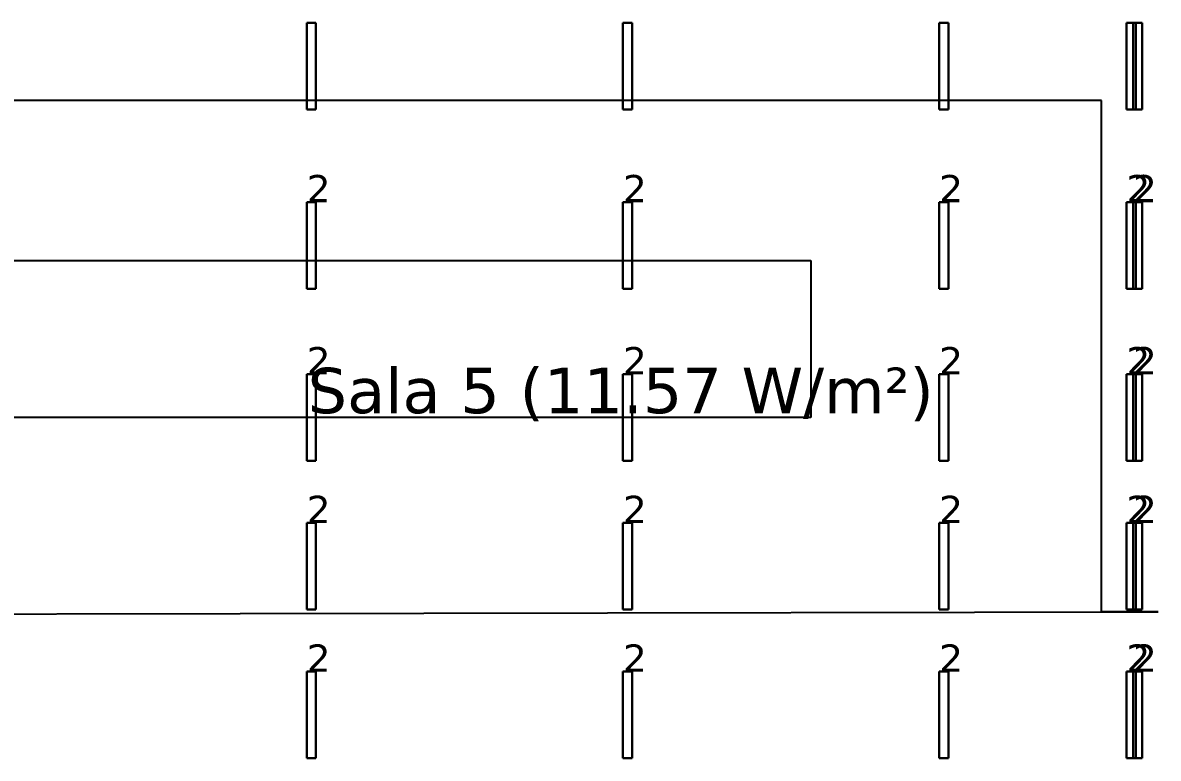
# Model space of a CAD drawing. Header units: inches. Extents: x 28 to 141, y 59 to 110.
# Drawn here: x 92.1 to 99.62, y 85 to 89.86 of the extents above; entities that cross this region are included whole.
import ezdxf

# ---------------------------------------------------------------- set-up
doc = ezdxf.new("R2010")
doc.units = ezdxf.units.IN
doc.header["$MEASUREMENT"] = 0
for name, color, linetype, true_color in [('DLX_BLD1_CALC', 3, 'Continuous', 0x00ff00), ('DLX_BLD1_DESC', 7, 'Continuous', 0x969696), ('DLX_BLD1_LUM', 7, 'Continuous', 0xffd400), ('DLX_BLD1_LUMKEY_IDX', 7, 'Continuous', 0x969696)]:
    doc.layers.add(name, color=color, linetype=linetype, true_color=true_color)
doc.styles.add('TableTextStyle', font='')
doc.styles.get('TableTextStyle').set_extended_font_data('VERDANA.TTF')

msp = doc.modelspace()

# ---------------------------------------------------------------- linework, layer by layer
at = {"layer": 'DLX_BLD1_CALC'}
for points in [[(99.2397, 89.3489, 0), (89.8915, 89.3489, 0)], [(99.2397, 85.9676, 0), (99.2397, 89.3489, 0)], [(90.7574, 88.2922, 0), (97.3174, 88.2922, 0)], [(97.3174, 88.2922, 0), (97.3174, 87.2522, 0)], [(97.3174, 87.2522, 0), (90.7574, 87.2522, 0)], [(89.8915, 85.9489, 0), (99.6163, 85.9676, 0)], [(99.6163, 85.9676, 0), (99.2397, 85.9676, 0)]]:
    msp.add_polyline3d(points, dxfattribs=at)
at = {"layer": 'DLX_BLD1_LUM'}
for points in [[(93.98, 89.2909, 0), (93.98, 89.8639, 0)], [(93.98, 89.8639, 0), (93.98, 89.8639, 0)], [(93.98, 89.8639, 0), (93.98, 89.2909, 0)], [(93.98, 89.8639, 0), (94.041, 89.8639, 0)], [(94.041, 89.8639, 0), (93.98, 89.8639, 0)], [(93.98, 89.8639, 0), (93.98, 89.8639, 0)], [(94.041, 89.8639, 0), (93.98, 89.8639, 0)], [(93.98, 89.8639, 0), (93.98, 89.2909, 0)], [(93.98, 89.2909, 0), (93.98, 89.8639, 0)], [(93.98, 89.8639, 0), (94.041, 89.8639, 0)], [(94.041, 89.8639, 0), (94.041, 89.8639, 0)], [(94.041, 89.8639, 0), (94.041, 89.2909, 0)], [(94.041, 89.2909, 0), (94.041, 89.8639, 0)], [(94.041, 89.8639, 0), (94.041, 89.8639, 0)], [(94.041, 89.2909, 0), (94.041, 89.8639, 0)], [(94.041, 89.8639, 0), (94.041, 89.2909, 0)], [(96.0731, 89.2909, 0), (96.0731, 89.8639, 0)], [(96.0731, 89.8639, 0), (96.0731, 89.8639, 0)], [(96.0731, 89.8639, 0), (96.0731, 89.2909, 0)], [(96.0731, 89.8639, 0), (96.1341, 89.8639, 0)], [(96.1341, 89.8639, 0), (96.0731, 89.8639, 0)], [(96.0731, 89.8639, 0), (96.0731, 89.8639, 0)], [(96.1341, 89.8639, 0), (96.0731, 89.8639, 0)], [(96.0731, 89.8639, 0), (96.0731, 89.2909, 0)], [(96.0731, 89.2909, 0), (96.0731, 89.8639, 0)], [(96.0731, 89.8639, 0), (96.1341, 89.8639, 0)], [(96.1341, 89.8639, 0), (96.1341, 89.8639, 0)], [(96.1341, 89.8639, 0), (96.1341, 89.2909, 0)], [(96.1341, 89.2909, 0), (96.1341, 89.8639, 0)], [(96.1341, 89.8639, 0), (96.1341, 89.8639, 0)], [(96.1341, 89.2909, 0), (96.1341, 89.8639, 0)], [(96.1341, 89.8639, 0), (96.1341, 89.2909, 0)], [(98.1661, 89.2909, 0), (98.1661, 89.8639, 0)], [(98.1661, 89.8639, 0), (98.1661, 89.8639, 0)], [(98.1661, 89.8639, 0), (98.1661, 89.2909, 0)], [(98.1661, 89.8639, 0), (98.2271, 89.8639, 0)], [(98.2271, 89.8639, 0), (98.1661, 89.8639, 0)], [(98.1661, 89.8639, 0), (98.1661, 89.8639, 0)], [(98.2271, 89.8639, 0), (98.1661, 89.8639, 0)], [(98.1661, 89.8639, 0), (98.1661, 89.2909, 0)], [(98.1661, 89.2909, 0), (98.1661, 89.8639, 0)], [(98.1661, 89.8639, 0), (98.2271, 89.8639, 0)], [(98.2271, 89.8639, 0), (98.2271, 89.8639, 0)], [(98.2271, 89.8639, 0), (98.2271, 89.2909, 0)], [(98.2271, 89.2909, 0), (98.2271, 89.8639, 0)], [(98.2271, 89.8639, 0), (98.2271, 89.8639, 0)], [(98.2271, 89.2909, 0), (98.2271, 89.8639, 0)], [(98.2271, 89.8639, 0), (98.2271, 89.2909, 0)], [(99.4059, 89.2909, 0), (99.4059, 89.8639, 0)], [(99.4059, 89.8639, 0), (99.4059, 89.8639, 0)], [(99.4059, 89.8639, 0), (99.4059, 89.2909, 0)], [(99.4059, 89.8639, 0), (99.4669, 89.8639, 0)], [(99.4669, 89.8639, 0), (99.4059, 89.8639, 0)], [(99.4059, 89.8639, 0), (99.4059, 89.8639, 0)], [(99.4669, 89.8639, 0), (99.4059, 89.8639, 0)], [(99.4059, 89.8639, 0), (99.4059, 89.2909, 0)], [(99.4059, 89.2909, 0), (99.4059, 89.8639, 0)], [(99.4059, 89.8639, 0), (99.4669, 89.8639, 0)], [(99.4493, 89.2909, 0), (99.4493, 89.8639, 0)], [(99.4493, 89.8639, 0), (99.4493, 89.8639, 0)], [(99.4493, 89.8639, 0), (99.4493, 89.2909, 0)], [(99.4493, 89.8639, 0), (99.5104, 89.8639, 0)], [(99.5104, 89.8639, 0), (99.4493, 89.8639, 0)], [(99.4493, 89.8639, 0), (99.4493, 89.8639, 0)], [(99.5104, 89.8639, 0), (99.4493, 89.8639, 0)], [(99.4493, 89.8639, 0), (99.4493, 89.2909, 0)], [(99.4493, 89.2909, 0), (99.4493, 89.8639, 0)], [(99.4493, 89.8639, 0), (99.5104, 89.8639, 0)], [(99.4669, 89.8639, 0), (99.4669, 89.8639, 0)], [(99.4669, 89.8639, 0), (99.4669, 89.2909, 0)], [(99.4669, 89.2909, 0), (99.4669, 89.8639, 0)], [(99.4669, 89.8639, 0), (99.4669, 89.8639, 0)], [(99.4669, 89.2909, 0), (99.4669, 89.8639, 0)], [(99.4669, 89.8639, 0), (99.4669, 89.2909, 0)], [(99.5104, 89.8639, 0), (99.5104, 89.8639, 0)], [(99.5104, 89.8639, 0), (99.5104, 89.2909, 0)], [(99.5104, 89.2909, 0), (99.5104, 89.8639, 0)], [(99.5104, 89.8639, 0), (99.5104, 89.8639, 0)], [(99.5104, 89.2909, 0), (99.5104, 89.8639, 0)], [(99.5104, 89.8639, 0), (99.5104, 89.2909, 0)], [(94.041, 89.2909, 0), (93.98, 89.2909, 0)], [(93.98, 89.2909, 0), (93.98, 89.2909, 0)], [(93.98, 89.2909, 0), (94.041, 89.2909, 0)], [(93.98, 89.2909, 0), (93.98, 89.2909, 0)], [(93.98, 89.2909, 0), (94.041, 89.2909, 0)], [(94.041, 89.2909, 0), (93.98, 89.2909, 0)], [(94.041, 89.2909, 0), (94.041, 89.2909, 0)], [(94.041, 89.2909, 0), (94.041, 89.2909, 0)], [(96.1341, 89.2909, 0), (96.0731, 89.2909, 0)], [(96.0731, 89.2909, 0), (96.0731, 89.2909, 0)], [(96.0731, 89.2909, 0), (96.1341, 89.2909, 0)], [(96.0731, 89.2909, 0), (96.0731, 89.2909, 0)], [(96.0731, 89.2909, 0), (96.1341, 89.2909, 0)], [(96.1341, 89.2909, 0), (96.0731, 89.2909, 0)], [(96.1341, 89.2909, 0), (96.1341, 89.2909, 0)], [(96.1341, 89.2909, 0), (96.1341, 89.2909, 0)], [(98.2271, 89.2909, 0), (98.1661, 89.2909, 0)], [(98.1661, 89.2909, 0), (98.1661, 89.2909, 0)], [(98.1661, 89.2909, 0), (98.2271, 89.2909, 0)], [(98.1661, 89.2909, 0), (98.1661, 89.2909, 0)], [(98.1661, 89.2909, 0), (98.2271, 89.2909, 0)], [(98.2271, 89.2909, 0), (98.1661, 89.2909, 0)], [(98.2271, 89.2909, 0), (98.2271, 89.2909, 0)], [(98.2271, 89.2909, 0), (98.2271, 89.2909, 0)], [(99.4669, 89.2909, 0), (99.4059, 89.2909, 0)], [(99.4059, 89.2909, 0), (99.4059, 89.2909, 0)], [(99.4059, 89.2909, 0), (99.4669, 89.2909, 0)], [(99.4059, 89.2909, 0), (99.4059, 89.2909, 0)], [(99.4059, 89.2909, 0), (99.4669, 89.2909, 0)], [(99.4669, 89.2909, 0), (99.4059, 89.2909, 0)], [(99.5104, 89.2909, 0), (99.4493, 89.2909, 0)], [(99.4493, 89.2909, 0), (99.4493, 89.2909, 0)], [(99.4493, 89.2909, 0), (99.5104, 89.2909, 0)], [(99.4493, 89.2909, 0), (99.4493, 89.2909, 0)], [(99.4493, 89.2909, 0), (99.5104, 89.2909, 0)], [(99.5104, 89.2909, 0), (99.4493, 89.2909, 0)], [(99.4669, 89.2909, 0), (99.4669, 89.2909, 0)], [(99.4669, 89.2909, 0), (99.4669, 89.2909, 0)], [(99.5104, 89.2909, 0), (99.5104, 89.2909, 0)], [(99.5104, 89.2909, 0), (99.5104, 89.2909, 0)], [(93.98, 88.1039, 0), (93.98, 88.6769, 0)], [(93.98, 88.6769, 0), (93.98, 88.6769, 0)], [(93.98, 88.6769, 0), (93.98, 88.1039, 0)], [(93.98, 88.6769, 0), (94.041, 88.6769, 0)], [(94.041, 88.6769, 0), (93.98, 88.6769, 0)], [(93.98, 88.6769, 0), (93.98, 88.6769, 0)], [(94.041, 88.6769, 0), (93.98, 88.6769, 0)], [(93.98, 88.6769, 0), (93.98, 88.1039, 0)], [(93.98, 88.1039, 0), (93.98, 88.6769, 0)], [(93.98, 88.6769, 0), (94.041, 88.6769, 0)], [(94.041, 88.6769, 0), (94.041, 88.6769, 0)], [(94.041, 88.6769, 0), (94.041, 88.1039, 0)], [(94.041, 88.1039, 0), (94.041, 88.6769, 0)], [(94.041, 88.6769, 0), (94.041, 88.6769, 0)], [(94.041, 88.1039, 0), (94.041, 88.6769, 0)], [(94.041, 88.6769, 0), (94.041, 88.1039, 0)], [(96.0731, 88.1039, 0), (96.0731, 88.6769, 0)], [(96.0731, 88.6769, 0), (96.0731, 88.6769, 0)], [(96.0731, 88.6769, 0), (96.0731, 88.1039, 0)], [(96.0731, 88.6769, 0), (96.1341, 88.6769, 0)], [(96.1341, 88.6769, 0), (96.0731, 88.6769, 0)], [(96.0731, 88.6769, 0), (96.0731, 88.6769, 0)], [(96.1341, 88.6769, 0), (96.0731, 88.6769, 0)], [(96.0731, 88.6769, 0), (96.0731, 88.1039, 0)], [(96.0731, 88.1039, 0), (96.0731, 88.6769, 0)], [(96.0731, 88.6769, 0), (96.1341, 88.6769, 0)], [(96.1341, 88.6769, 0), (96.1341, 88.6769, 0)], [(96.1341, 88.6769, 0), (96.1341, 88.1039, 0)], [(96.1341, 88.1039, 0), (96.1341, 88.6769, 0)], [(96.1341, 88.6769, 0), (96.1341, 88.6769, 0)], [(96.1341, 88.1039, 0), (96.1341, 88.6769, 0)], [(96.1341, 88.6769, 0), (96.1341, 88.1039, 0)], [(98.1661, 88.1039, 0), (98.1661, 88.6769, 0)], [(98.1661, 88.6769, 0), (98.1661, 88.6769, 0)], [(98.1661, 88.6769, 0), (98.1661, 88.1039, 0)], [(98.1661, 88.6769, 0), (98.2271, 88.6769, 0)], [(98.2271, 88.6769, 0), (98.1661, 88.6769, 0)], [(98.1661, 88.6769, 0), (98.1661, 88.6769, 0)], [(98.2271, 88.6769, 0), (98.1661, 88.6769, 0)], [(98.1661, 88.6769, 0), (98.1661, 88.1039, 0)], [(98.1661, 88.1039, 0), (98.1661, 88.6769, 0)], [(98.1661, 88.6769, 0), (98.2271, 88.6769, 0)], [(98.2271, 88.6769, 0), (98.2271, 88.6769, 0)], [(98.2271, 88.6769, 0), (98.2271, 88.1039, 0)], [(98.2271, 88.1039, 0), (98.2271, 88.6769, 0)], [(98.2271, 88.6769, 0), (98.2271, 88.6769, 0)], [(98.2271, 88.1039, 0), (98.2271, 88.6769, 0)], [(98.2271, 88.6769, 0), (98.2271, 88.1039, 0)], [(99.4059, 88.1039, 0), (99.4059, 88.6769, 0)], [(99.4059, 88.6769, 0), (99.4059, 88.6769, 0)], [(99.4059, 88.6769, 0), (99.4059, 88.1039, 0)], [(99.4059, 88.6769, 0), (99.4669, 88.6769, 0)], [(99.4669, 88.6769, 0), (99.4059, 88.6769, 0)], [(99.4059, 88.6769, 0), (99.4059, 88.6769, 0)], [(99.4669, 88.6769, 0), (99.4059, 88.6769, 0)], [(99.4059, 88.6769, 0), (99.4059, 88.1039, 0)], [(99.4059, 88.1039, 0), (99.4059, 88.6769, 0)], [(99.4059, 88.6769, 0), (99.4669, 88.6769, 0)], [(99.4493, 88.1039, 0), (99.4493, 88.6769, 0)], [(99.4493, 88.6769, 0), (99.4493, 88.6769, 0)], [(99.4493, 88.6769, 0), (99.4493, 88.1039, 0)], [(99.4493, 88.6769, 0), (99.5104, 88.6769, 0)], [(99.5104, 88.6769, 0), (99.4493, 88.6769, 0)], [(99.4493, 88.6769, 0), (99.4493, 88.6769, 0)], [(99.5104, 88.6769, 0), (99.4493, 88.6769, 0)], [(99.4493, 88.6769, 0), (99.4493, 88.1039, 0)], [(99.4493, 88.1039, 0), (99.4493, 88.6769, 0)], [(99.4493, 88.6769, 0), (99.5104, 88.6769, 0)], [(99.4669, 88.6769, 0), (99.4669, 88.6769, 0)], [(99.4669, 88.6769, 0), (99.4669, 88.1039, 0)], [(99.4669, 88.1039, 0), (99.4669, 88.6769, 0)], [(99.4669, 88.6769, 0), (99.4669, 88.6769, 0)], [(99.4669, 88.1039, 0), (99.4669, 88.6769, 0)], [(99.4669, 88.6769, 0), (99.4669, 88.1039, 0)], [(99.5104, 88.6769, 0), (99.5104, 88.6769, 0)], [(99.5104, 88.6769, 0), (99.5104, 88.1039, 0)], [(99.5104, 88.1039, 0), (99.5104, 88.6769, 0)], [(99.5104, 88.6769, 0), (99.5104, 88.6769, 0)], [(99.5104, 88.1039, 0), (99.5104, 88.6769, 0)], [(99.5104, 88.6769, 0), (99.5104, 88.1039, 0)], [(94.041, 88.1039, 0), (93.98, 88.1039, 0)], [(93.98, 88.1039, 0), (93.98, 88.1039, 0)], [(93.98, 88.1039, 0), (94.041, 88.1039, 0)], [(93.98, 88.1039, 0), (93.98, 88.1039, 0)], [(93.98, 88.1039, 0), (94.041, 88.1039, 0)], [(94.041, 88.1039, 0), (93.98, 88.1039, 0)], [(94.041, 88.1039, 0), (94.041, 88.1039, 0)], [(94.041, 88.1039, 0), (94.041, 88.1039, 0)], [(96.1341, 88.1039, 0), (96.0731, 88.1039, 0)], [(96.0731, 88.1039, 0), (96.0731, 88.1039, 0)], [(96.0731, 88.1039, 0), (96.1341, 88.1039, 0)], [(96.0731, 88.1039, 0), (96.0731, 88.1039, 0)], [(96.0731, 88.1039, 0), (96.1341, 88.1039, 0)], [(96.1341, 88.1039, 0), (96.0731, 88.1039, 0)], [(96.1341, 88.1039, 0), (96.1341, 88.1039, 0)], [(96.1341, 88.1039, 0), (96.1341, 88.1039, 0)], [(98.2271, 88.1039, 0), (98.1661, 88.1039, 0)], [(98.1661, 88.1039, 0), (98.1661, 88.1039, 0)], [(98.1661, 88.1039, 0), (98.2271, 88.1039, 0)], [(98.1661, 88.1039, 0), (98.1661, 88.1039, 0)], [(98.1661, 88.1039, 0), (98.2271, 88.1039, 0)], [(98.2271, 88.1039, 0), (98.1661, 88.1039, 0)], [(98.2271, 88.1039, 0), (98.2271, 88.1039, 0)], [(98.2271, 88.1039, 0), (98.2271, 88.1039, 0)], [(99.4669, 88.1039, 0), (99.4059, 88.1039, 0)], [(99.4059, 88.1039, 0), (99.4059, 88.1039, 0)], [(99.4059, 88.1039, 0), (99.4669, 88.1039, 0)], [(99.4059, 88.1039, 0), (99.4059, 88.1039, 0)], [(99.4059, 88.1039, 0), (99.4669, 88.1039, 0)], [(99.4669, 88.1039, 0), (99.4059, 88.1039, 0)], [(99.5104, 88.1039, 0), (99.4493, 88.1039, 0)], [(99.4493, 88.1039, 0), (99.4493, 88.1039, 0)], [(99.4493, 88.1039, 0), (99.5104, 88.1039, 0)], [(99.4493, 88.1039, 0), (99.4493, 88.1039, 0)], [(99.4493, 88.1039, 0), (99.5104, 88.1039, 0)], [(99.5104, 88.1039, 0), (99.4493, 88.1039, 0)], [(99.4669, 88.1039, 0), (99.4669, 88.1039, 0)], [(99.4669, 88.1039, 0), (99.4669, 88.1039, 0)], [(99.5104, 88.1039, 0), (99.5104, 88.1039, 0)], [(99.5104, 88.1039, 0), (99.5104, 88.1039, 0)], [(93.98, 86.9657, 0), (93.98, 87.5387, 0)], [(93.98, 87.5387, 0), (93.98, 87.5387, 0)], [(93.98, 87.5387, 0), (93.98, 86.9657, 0)], [(93.98, 87.5387, 0), (94.041, 87.5387, 0)], [(94.041, 87.5387, 0), (93.98, 87.5387, 0)], [(93.98, 87.5387, 0), (93.98, 87.5387, 0)], [(94.041, 87.5387, 0), (93.98, 87.5387, 0)], [(93.98, 87.5387, 0), (93.98, 86.9657, 0)], [(93.98, 86.9657, 0), (93.98, 87.5387, 0)], [(93.98, 87.5387, 0), (94.041, 87.5387, 0)], [(94.041, 87.5387, 0), (94.041, 87.5387, 0)], [(94.041, 87.5387, 0), (94.041, 86.9657, 0)], [(94.041, 86.9657, 0), (94.041, 87.5387, 0)], [(94.041, 87.5387, 0), (94.041, 87.5387, 0)], [(94.041, 86.9657, 0), (94.041, 87.5387, 0)], [(94.041, 87.5387, 0), (94.041, 86.9657, 0)], [(96.0731, 86.9657, 0), (96.0731, 87.5387, 0)], [(96.0731, 87.5387, 0), (96.0731, 87.5387, 0)], [(96.0731, 87.5387, 0), (96.0731, 86.9657, 0)], [(96.0731, 87.5387, 0), (96.1341, 87.5387, 0)], [(96.1341, 87.5387, 0), (96.0731, 87.5387, 0)], [(96.0731, 87.5387, 0), (96.0731, 87.5387, 0)], [(96.1341, 87.5387, 0), (96.0731, 87.5387, 0)], [(96.0731, 87.5387, 0), (96.0731, 86.9657, 0)], [(96.0731, 86.9657, 0), (96.0731, 87.5387, 0)], [(96.0731, 87.5387, 0), (96.1341, 87.5387, 0)], [(96.1341, 87.5387, 0), (96.1341, 87.5387, 0)], [(96.1341, 87.5387, 0), (96.1341, 86.9657, 0)], [(96.1341, 86.9657, 0), (96.1341, 87.5387, 0)], [(96.1341, 87.5387, 0), (96.1341, 87.5387, 0)], [(96.1341, 86.9657, 0), (96.1341, 87.5387, 0)], [(96.1341, 87.5387, 0), (96.1341, 86.9657, 0)], [(98.1661, 86.9657, 0), (98.1661, 87.5387, 0)], [(98.1661, 87.5387, 0), (98.1661, 87.5387, 0)], [(98.1661, 87.5387, 0), (98.1661, 86.9657, 0)], [(98.1661, 87.5387, 0), (98.2271, 87.5387, 0)], [(98.2271, 87.5387, 0), (98.1661, 87.5387, 0)], [(98.1661, 87.5387, 0), (98.1661, 87.5387, 0)], [(98.2271, 87.5387, 0), (98.1661, 87.5387, 0)], [(98.1661, 87.5387, 0), (98.1661, 86.9657, 0)], [(98.1661, 86.9657, 0), (98.1661, 87.5387, 0)], [(98.1661, 87.5387, 0), (98.2271, 87.5387, 0)], [(98.2271, 87.5387, 0), (98.2271, 87.5387, 0)], [(98.2271, 87.5387, 0), (98.2271, 86.9657, 0)], [(98.2271, 86.9657, 0), (98.2271, 87.5387, 0)], [(98.2271, 87.5387, 0), (98.2271, 87.5387, 0)], [(98.2271, 86.9657, 0), (98.2271, 87.5387, 0)], [(98.2271, 87.5387, 0), (98.2271, 86.9657, 0)], [(99.4059, 86.9657, 0), (99.4059, 87.5387, 0)], [(99.4059, 87.5387, 0), (99.4059, 87.5387, 0)], [(99.4059, 87.5387, 0), (99.4059, 86.9657, 0)], [(99.4059, 87.5387, 0), (99.4669, 87.5387, 0)], [(99.4669, 87.5387, 0), (99.4059, 87.5387, 0)], [(99.4059, 87.5387, 0), (99.4059, 87.5387, 0)], [(99.4669, 87.5387, 0), (99.4059, 87.5387, 0)], [(99.4059, 87.5387, 0), (99.4059, 86.9657, 0)], [(99.4059, 86.9657, 0), (99.4059, 87.5387, 0)], [(99.4059, 87.5387, 0), (99.4669, 87.5387, 0)], [(99.4493, 86.9657, 0), (99.4493, 87.5387, 0)], [(99.4493, 87.5387, 0), (99.4493, 87.5387, 0)], [(99.4493, 87.5387, 0), (99.4493, 86.9657, 0)], [(99.4493, 87.5387, 0), (99.5104, 87.5387, 0)], [(99.5104, 87.5387, 0), (99.4493, 87.5387, 0)], [(99.4493, 87.5387, 0), (99.4493, 87.5387, 0)], [(99.5104, 87.5387, 0), (99.4493, 87.5387, 0)], [(99.4493, 87.5387, 0), (99.4493, 86.9657, 0)], [(99.4493, 86.9657, 0), (99.4493, 87.5387, 0)], [(99.4493, 87.5387, 0), (99.5104, 87.5387, 0)], [(99.4669, 87.5387, 0), (99.4669, 87.5387, 0)], [(99.4669, 87.5387, 0), (99.4669, 86.9657, 0)], [(99.4669, 86.9657, 0), (99.4669, 87.5387, 0)], [(99.4669, 87.5387, 0), (99.4669, 87.5387, 0)], [(99.4669, 86.9657, 0), (99.4669, 87.5387, 0)], [(99.4669, 87.5387, 0), (99.4669, 86.9657, 0)], [(99.5104, 87.5387, 0), (99.5104, 87.5387, 0)], [(99.5104, 87.5387, 0), (99.5104, 86.9657, 0)], [(99.5104, 86.9657, 0), (99.5104, 87.5387, 0)], [(99.5104, 87.5387, 0), (99.5104, 87.5387, 0)], [(99.5104, 86.9657, 0), (99.5104, 87.5387, 0)], [(99.5104, 87.5387, 0), (99.5104, 86.9657, 0)], [(94.041, 86.9657, 0), (93.98, 86.9657, 0)], [(93.98, 86.9657, 0), (93.98, 86.9657, 0)], [(93.98, 86.9657, 0), (94.041, 86.9657, 0)], [(93.98, 86.9657, 0), (93.98, 86.9657, 0)], [(93.98, 86.9657, 0), (94.041, 86.9657, 0)], [(94.041, 86.9657, 0), (93.98, 86.9657, 0)], [(94.041, 86.9657, 0), (94.041, 86.9657, 0)], [(94.041, 86.9657, 0), (94.041, 86.9657, 0)], [(96.1341, 86.9657, 0), (96.0731, 86.9657, 0)], [(96.0731, 86.9657, 0), (96.0731, 86.9657, 0)], [(96.0731, 86.9657, 0), (96.1341, 86.9657, 0)], [(96.0731, 86.9657, 0), (96.0731, 86.9657, 0)], [(96.0731, 86.9657, 0), (96.1341, 86.9657, 0)], [(96.1341, 86.9657, 0), (96.0731, 86.9657, 0)], [(96.1341, 86.9657, 0), (96.1341, 86.9657, 0)], [(96.1341, 86.9657, 0), (96.1341, 86.9657, 0)], [(98.2271, 86.9657, 0), (98.1661, 86.9657, 0)], [(98.1661, 86.9657, 0), (98.1661, 86.9657, 0)], [(98.1661, 86.9657, 0), (98.2271, 86.9657, 0)], [(98.1661, 86.9657, 0), (98.1661, 86.9657, 0)], [(98.1661, 86.9657, 0), (98.2271, 86.9657, 0)], [(98.2271, 86.9657, 0), (98.1661, 86.9657, 0)], [(98.2271, 86.9657, 0), (98.2271, 86.9657, 0)], [(98.2271, 86.9657, 0), (98.2271, 86.9657, 0)], [(99.4669, 86.9657, 0), (99.4059, 86.9657, 0)], [(99.4059, 86.9657, 0), (99.4059, 86.9657, 0)], [(99.4059, 86.9657, 0), (99.4669, 86.9657, 0)], [(99.4059, 86.9657, 0), (99.4059, 86.9657, 0)], [(99.4059, 86.9657, 0), (99.4669, 86.9657, 0)], [(99.4669, 86.9657, 0), (99.4059, 86.9657, 0)], [(99.5104, 86.9657, 0), (99.4493, 86.9657, 0)], [(99.4493, 86.9657, 0), (99.4493, 86.9657, 0)], [(99.4493, 86.9657, 0), (99.5104, 86.9657, 0)], [(99.4493, 86.9657, 0), (99.4493, 86.9657, 0)], [(99.4493, 86.9657, 0), (99.5104, 86.9657, 0)], [(99.5104, 86.9657, 0), (99.4493, 86.9657, 0)], [(99.4669, 86.9657, 0), (99.4669, 86.9657, 0)], [(99.4669, 86.9657, 0), (99.4669, 86.9657, 0)], [(99.5104, 86.9657, 0), (99.5104, 86.9657, 0)], [(99.5104, 86.9657, 0), (99.5104, 86.9657, 0)], [(93.98, 85.9823, 0), (93.98, 86.5553, 0)], [(93.98, 86.5553, 0), (93.98, 86.5553, 0)], [(93.98, 86.5553, 0), (93.98, 85.9823, 0)], [(93.98, 86.5553, 0), (94.041, 86.5553, 0)], [(94.041, 86.5553, 0), (93.98, 86.5553, 0)], [(93.98, 86.5553, 0), (93.98, 86.5553, 0)], [(94.041, 86.5553, 0), (93.98, 86.5553, 0)], [(93.98, 86.5553, 0), (93.98, 85.9823, 0)], [(93.98, 85.9823, 0), (93.98, 86.5553, 0)], [(93.98, 86.5553, 0), (94.041, 86.5553, 0)], [(94.041, 86.5553, 0), (94.041, 86.5553, 0)], [(94.041, 86.5553, 0), (94.041, 85.9823, 0)], [(94.041, 85.9823, 0), (94.041, 86.5553, 0)], [(94.041, 86.5553, 0), (94.041, 86.5553, 0)], [(94.041, 85.9823, 0), (94.041, 86.5553, 0)], [(94.041, 86.5553, 0), (94.041, 85.9823, 0)], [(96.0731, 85.9823, 0), (96.0731, 86.5553, 0)], [(96.0731, 86.5553, 0), (96.0731, 86.5553, 0)], [(96.0731, 86.5553, 0), (96.0731, 85.9823, 0)], [(96.0731, 86.5553, 0), (96.1341, 86.5553, 0)], [(96.1341, 86.5553, 0), (96.0731, 86.5553, 0)], [(96.0731, 86.5553, 0), (96.0731, 86.5553, 0)], [(96.1341, 86.5553, 0), (96.0731, 86.5553, 0)], [(96.0731, 86.5553, 0), (96.0731, 85.9823, 0)], [(96.0731, 85.9823, 0), (96.0731, 86.5553, 0)], [(96.0731, 86.5553, 0), (96.1341, 86.5553, 0)], [(96.1341, 86.5553, 0), (96.1341, 86.5553, 0)], [(96.1341, 86.5553, 0), (96.1341, 85.9823, 0)], [(96.1341, 85.9823, 0), (96.1341, 86.5553, 0)], [(96.1341, 86.5553, 0), (96.1341, 86.5553, 0)], [(96.1341, 85.9823, 0), (96.1341, 86.5553, 0)], [(96.1341, 86.5553, 0), (96.1341, 85.9823, 0)], [(98.1661, 85.9823, 0), (98.1661, 86.5553, 0)], [(98.1661, 86.5553, 0), (98.1661, 86.5553, 0)], [(98.1661, 86.5553, 0), (98.1661, 85.9823, 0)], [(98.1661, 86.5553, 0), (98.2271, 86.5553, 0)], [(98.2271, 86.5553, 0), (98.1661, 86.5553, 0)], [(98.1661, 86.5553, 0), (98.1661, 86.5553, 0)], [(98.2271, 86.5553, 0), (98.1661, 86.5553, 0)], [(98.1661, 86.5553, 0), (98.1661, 85.9823, 0)], [(98.1661, 85.9823, 0), (98.1661, 86.5553, 0)], [(98.1661, 86.5553, 0), (98.2271, 86.5553, 0)], [(98.2271, 86.5553, 0), (98.2271, 86.5553, 0)], [(98.2271, 86.5553, 0), (98.2271, 85.9823, 0)], [(98.2271, 85.9823, 0), (98.2271, 86.5553, 0)], [(98.2271, 86.5553, 0), (98.2271, 86.5553, 0)], [(98.2271, 85.9823, 0), (98.2271, 86.5553, 0)], [(98.2271, 86.5553, 0), (98.2271, 85.9823, 0)], [(99.4059, 85.9823, 0), (99.4059, 86.5553, 0)], [(99.4059, 86.5553, 0), (99.4059, 86.5553, 0)], [(99.4059, 86.5553, 0), (99.4059, 85.9823, 0)], [(99.4059, 86.5553, 0), (99.4669, 86.5553, 0)], [(99.4669, 86.5553, 0), (99.4059, 86.5553, 0)], [(99.4059, 86.5553, 0), (99.4059, 86.5553, 0)], [(99.4669, 86.5553, 0), (99.4059, 86.5553, 0)], [(99.4059, 86.5553, 0), (99.4059, 85.9823, 0)], [(99.4059, 85.9823, 0), (99.4059, 86.5553, 0)], [(99.4059, 86.5553, 0), (99.4669, 86.5553, 0)], [(99.4493, 85.9823, 0), (99.4493, 86.5553, 0)], [(99.4493, 86.5553, 0), (99.4493, 86.5553, 0)], [(99.4493, 86.5553, 0), (99.4493, 85.9823, 0)], [(99.4493, 86.5553, 0), (99.5104, 86.5553, 0)], [(99.5104, 86.5553, 0), (99.4493, 86.5553, 0)], [(99.4493, 86.5553, 0), (99.4493, 86.5553, 0)], [(99.5104, 86.5553, 0), (99.4493, 86.5553, 0)], [(99.4493, 86.5553, 0), (99.4493, 85.9823, 0)], [(99.4493, 85.9823, 0), (99.4493, 86.5553, 0)], [(99.4493, 86.5553, 0), (99.5104, 86.5553, 0)], [(99.4669, 86.5553, 0), (99.4669, 86.5553, 0)], [(99.4669, 86.5553, 0), (99.4669, 85.9823, 0)], [(99.4669, 85.9823, 0), (99.4669, 86.5553, 0)], [(99.4669, 86.5553, 0), (99.4669, 86.5553, 0)], [(99.4669, 85.9823, 0), (99.4669, 86.5553, 0)], [(99.4669, 86.5553, 0), (99.4669, 85.9823, 0)], [(99.5104, 86.5553, 0), (99.5104, 86.5553, 0)], [(99.5104, 86.5553, 0), (99.5104, 85.9823, 0)], [(99.5104, 85.9823, 0), (99.5104, 86.5553, 0)], [(99.5104, 86.5553, 0), (99.5104, 86.5553, 0)], [(99.5104, 85.9823, 0), (99.5104, 86.5553, 0)], [(99.5104, 86.5553, 0), (99.5104, 85.9823, 0)], [(94.041, 85.9823, 0), (93.98, 85.9823, 0)], [(93.98, 85.9823, 0), (93.98, 85.9823, 0)], [(93.98, 85.9823, 0), (94.041, 85.9823, 0)], [(93.98, 85.9823, 0), (93.98, 85.9823, 0)], [(93.98, 85.9823, 0), (94.041, 85.9823, 0)], [(94.041, 85.9823, 0), (93.98, 85.9823, 0)], [(94.041, 85.9823, 0), (94.041, 85.9823, 0)], [(94.041, 85.9823, 0), (94.041, 85.9823, 0)], [(96.1341, 85.9823, 0), (96.0731, 85.9823, 0)], [(96.0731, 85.9823, 0), (96.0731, 85.9823, 0)], [(96.0731, 85.9823, 0), (96.1341, 85.9823, 0)], [(96.0731, 85.9823, 0), (96.0731, 85.9823, 0)], [(96.0731, 85.9823, 0), (96.1341, 85.9823, 0)], [(96.1341, 85.9823, 0), (96.0731, 85.9823, 0)], [(96.1341, 85.9823, 0), (96.1341, 85.9823, 0)], [(96.1341, 85.9823, 0), (96.1341, 85.9823, 0)], [(98.2271, 85.9823, 0), (98.1661, 85.9823, 0)], [(98.1661, 85.9823, 0), (98.1661, 85.9823, 0)], [(98.1661, 85.9823, 0), (98.2271, 85.9823, 0)], [(98.1661, 85.9823, 0), (98.1661, 85.9823, 0)], [(98.1661, 85.9823, 0), (98.2271, 85.9823, 0)], [(98.2271, 85.9823, 0), (98.1661, 85.9823, 0)], [(98.2271, 85.9823, 0), (98.2271, 85.9823, 0)], [(98.2271, 85.9823, 0), (98.2271, 85.9823, 0)], [(99.4669, 85.9823, 0), (99.4059, 85.9823, 0)], [(99.4059, 85.9823, 0), (99.4059, 85.9823, 0)], [(99.4059, 85.9823, 0), (99.4669, 85.9823, 0)], [(99.4059, 85.9823, 0), (99.4059, 85.9823, 0)], [(99.4059, 85.9823, 0), (99.4669, 85.9823, 0)], [(99.4669, 85.9823, 0), (99.4059, 85.9823, 0)], [(99.5104, 85.9823, 0), (99.4493, 85.9823, 0)], [(99.4493, 85.9823, 0), (99.4493, 85.9823, 0)], [(99.4493, 85.9823, 0), (99.5104, 85.9823, 0)], [(99.4493, 85.9823, 0), (99.4493, 85.9823, 0)], [(99.4493, 85.9823, 0), (99.5104, 85.9823, 0)], [(99.5104, 85.9823, 0), (99.4493, 85.9823, 0)], [(99.4669, 85.9823, 0), (99.4669, 85.9823, 0)], [(99.4669, 85.9823, 0), (99.4669, 85.9823, 0)], [(99.5104, 85.9823, 0), (99.5104, 85.9823, 0)], [(99.5104, 85.9823, 0), (99.5104, 85.9823, 0)], [(93.98, 84.9989, 0), (93.98, 85.5719, 0)], [(93.98, 85.5719, 0), (93.98, 85.5719, 0)], [(93.98, 85.5719, 0), (93.98, 84.9989, 0)], [(93.98, 85.5719, 0), (94.041, 85.5719, 0)], [(94.041, 85.5719, 0), (93.98, 85.5719, 0)], [(93.98, 85.5719, 0), (93.98, 85.5719, 0)], [(94.041, 85.5719, 0), (93.98, 85.5719, 0)], [(93.98, 85.5719, 0), (93.98, 84.9989, 0)], [(93.98, 84.9989, 0), (93.98, 85.5719, 0)], [(93.98, 85.5719, 0), (94.041, 85.5719, 0)], [(94.041, 85.5719, 0), (94.041, 85.5719, 0)], [(94.041, 85.5719, 0), (94.041, 84.9989, 0)], [(94.041, 84.9989, 0), (94.041, 85.5719, 0)], [(94.041, 85.5719, 0), (94.041, 85.5719, 0)], [(94.041, 84.9989, 0), (94.041, 85.5719, 0)], [(94.041, 85.5719, 0), (94.041, 84.9989, 0)], [(96.0731, 84.9989, 0), (96.0731, 85.5719, 0)], [(96.0731, 85.5719, 0), (96.0731, 85.5719, 0)], [(96.0731, 85.5719, 0), (96.0731, 84.9989, 0)], [(96.0731, 85.5719, 0), (96.1341, 85.5719, 0)], [(96.1341, 85.5719, 0), (96.0731, 85.5719, 0)], [(96.0731, 85.5719, 0), (96.0731, 85.5719, 0)], [(96.1341, 85.5719, 0), (96.0731, 85.5719, 0)], [(96.0731, 85.5719, 0), (96.0731, 84.9989, 0)], [(96.0731, 84.9989, 0), (96.0731, 85.5719, 0)], [(96.0731, 85.5719, 0), (96.1341, 85.5719, 0)], [(96.1341, 85.5719, 0), (96.1341, 85.5719, 0)], [(96.1341, 85.5719, 0), (96.1341, 84.9989, 0)], [(96.1341, 84.9989, 0), (96.1341, 85.5719, 0)], [(96.1341, 85.5719, 0), (96.1341, 85.5719, 0)], [(96.1341, 84.9989, 0), (96.1341, 85.5719, 0)], [(96.1341, 85.5719, 0), (96.1341, 84.9989, 0)], [(98.1661, 84.9989, 0), (98.1661, 85.5719, 0)], [(98.1661, 85.5719, 0), (98.1661, 85.5719, 0)], [(98.1661, 85.5719, 0), (98.1661, 84.9989, 0)], [(98.1661, 85.5719, 0), (98.2271, 85.5719, 0)], [(98.2271, 85.5719, 0), (98.1661, 85.5719, 0)], [(98.1661, 85.5719, 0), (98.1661, 85.5719, 0)], [(98.2271, 85.5719, 0), (98.1661, 85.5719, 0)], [(98.1661, 85.5719, 0), (98.1661, 84.9989, 0)], [(98.1661, 84.9989, 0), (98.1661, 85.5719, 0)], [(98.1661, 85.5719, 0), (98.2271, 85.5719, 0)], [(98.2271, 85.5719, 0), (98.2271, 85.5719, 0)], [(98.2271, 85.5719, 0), (98.2271, 84.9989, 0)], [(98.2271, 84.9989, 0), (98.2271, 85.5719, 0)], [(98.2271, 85.5719, 0), (98.2271, 85.5719, 0)], [(98.2271, 84.9989, 0), (98.2271, 85.5719, 0)], [(98.2271, 85.5719, 0), (98.2271, 84.9989, 0)], [(99.4059, 84.9989, 0), (99.4059, 85.5719, 0)], [(99.4059, 85.5719, 0), (99.4059, 85.5719, 0)], [(99.4059, 85.5719, 0), (99.4059, 84.9989, 0)], [(99.4059, 85.5719, 0), (99.4669, 85.5719, 0)], [(99.4669, 85.5719, 0), (99.4059, 85.5719, 0)], [(99.4059, 85.5719, 0), (99.4059, 85.5719, 0)], [(99.4669, 85.5719, 0), (99.4059, 85.5719, 0)], [(99.4059, 85.5719, 0), (99.4059, 84.9989, 0)], [(99.4059, 84.9989, 0), (99.4059, 85.5719, 0)], [(99.4059, 85.5719, 0), (99.4669, 85.5719, 0)], [(99.4493, 84.9989, 0), (99.4493, 85.5719, 0)], [(99.4493, 85.5719, 0), (99.4493, 85.5719, 0)], [(99.4493, 85.5719, 0), (99.4493, 84.9989, 0)], [(99.4493, 85.5719, 0), (99.5104, 85.5719, 0)], [(99.5104, 85.5719, 0), (99.4493, 85.5719, 0)], [(99.4493, 85.5719, 0), (99.4493, 85.5719, 0)], [(99.5104, 85.5719, 0), (99.4493, 85.5719, 0)], [(99.4493, 85.5719, 0), (99.4493, 84.9989, 0)], [(99.4493, 84.9989, 0), (99.4493, 85.5719, 0)], [(99.4493, 85.5719, 0), (99.5104, 85.5719, 0)], [(99.4669, 85.5719, 0), (99.4669, 85.5719, 0)], [(99.4669, 85.5719, 0), (99.4669, 84.9989, 0)], [(99.4669, 84.9989, 0), (99.4669, 85.5719, 0)], [(99.4669, 85.5719, 0), (99.4669, 85.5719, 0)], [(99.4669, 84.9989, 0), (99.4669, 85.5719, 0)], [(99.4669, 85.5719, 0), (99.4669, 84.9989, 0)], [(99.5104, 85.5719, 0), (99.5104, 85.5719, 0)], [(99.5104, 85.5719, 0), (99.5104, 84.9989, 0)], [(99.5104, 84.9989, 0), (99.5104, 85.5719, 0)], [(99.5104, 85.5719, 0), (99.5104, 85.5719, 0)], [(99.5104, 84.9989, 0), (99.5104, 85.5719, 0)], [(99.5104, 85.5719, 0), (99.5104, 84.9989, 0)], [(94.041, 84.9989, 0), (93.98, 84.9989, 0)], [(93.98, 84.9989, 0), (93.98, 84.9989, 0)], [(93.98, 84.9989, 0), (94.041, 84.9989, 0)], [(93.98, 84.9989, 0), (93.98, 84.9989, 0)], [(93.98, 84.9989, 0), (94.041, 84.9989, 0)], [(94.041, 84.9989, 0), (93.98, 84.9989, 0)], [(94.041, 84.9989, 0), (94.041, 84.9989, 0)], [(94.041, 84.9989, 0), (94.041, 84.9989, 0)], [(96.1341, 84.9989, 0), (96.0731, 84.9989, 0)], [(96.0731, 84.9989, 0), (96.0731, 84.9989, 0)], [(96.0731, 84.9989, 0), (96.1341, 84.9989, 0)], [(96.0731, 84.9989, 0), (96.0731, 84.9989, 0)], [(96.0731, 84.9989, 0), (96.1341, 84.9989, 0)], [(96.1341, 84.9989, 0), (96.0731, 84.9989, 0)], [(96.1341, 84.9989, 0), (96.1341, 84.9989, 0)], [(96.1341, 84.9989, 0), (96.1341, 84.9989, 0)], [(98.2271, 84.9989, 0), (98.1661, 84.9989, 0)], [(98.1661, 84.9989, 0), (98.1661, 84.9989, 0)], [(98.1661, 84.9989, 0), (98.2271, 84.9989, 0)], [(98.1661, 84.9989, 0), (98.1661, 84.9989, 0)], [(98.1661, 84.9989, 0), (98.2271, 84.9989, 0)], [(98.2271, 84.9989, 0), (98.1661, 84.9989, 0)], [(98.2271, 84.9989, 0), (98.2271, 84.9989, 0)], [(98.2271, 84.9989, 0), (98.2271, 84.9989, 0)], [(99.4669, 84.9989, 0), (99.4059, 84.9989, 0)], [(99.4059, 84.9989, 0), (99.4059, 84.9989, 0)], [(99.4059, 84.9989, 0), (99.4669, 84.9989, 0)], [(99.4059, 84.9989, 0), (99.4059, 84.9989, 0)], [(99.4059, 84.9989, 0), (99.4669, 84.9989, 0)], [(99.4669, 84.9989, 0), (99.4059, 84.9989, 0)], [(99.5104, 84.9989, 0), (99.4493, 84.9989, 0)], [(99.4493, 84.9989, 0), (99.4493, 84.9989, 0)], [(99.4493, 84.9989, 0), (99.5104, 84.9989, 0)], [(99.4493, 84.9989, 0), (99.4493, 84.9989, 0)], [(99.4493, 84.9989, 0), (99.5104, 84.9989, 0)], [(99.5104, 84.9989, 0), (99.4493, 84.9989, 0)], [(99.4669, 84.9989, 0), (99.4669, 84.9989, 0)], [(99.4669, 84.9989, 0), (99.4669, 84.9989, 0)], [(99.5104, 84.9989, 0), (99.5104, 84.9989, 0)], [(99.5104, 84.9989, 0), (99.5104, 84.9989, 0)]]:
    msp.add_polyline3d(points, dxfattribs=at)

# ---------------------------------------------------------------- texts
at = {"layer": 'DLX_BLD1_DESC', "style": 'TableTextStyle'}
msp.add_text('Sala 5 (11.57 W/m²)', height=0.3, dxfattribs=at).set_placement((93.9855, 87.2814))
at = {"layer": 'DLX_BLD1_LUMKEY_IDX', "style": 'TableTextStyle'}
for p in [(93.98, 88.6769), (96.0731, 88.6769), (98.1661, 88.6769), (99.4059, 88.6769), (99.4493, 88.6769), (93.98, 87.5387), (96.0731, 87.5387), (98.1661, 87.5387), (99.4059, 87.5387), (99.4493, 87.5387), (93.98, 86.5553), (96.0731, 86.5553), (98.1661, 86.5553), (99.4059, 86.5553), (99.4493, 86.5553), (93.98, 85.5719), (96.0731, 85.5719), (98.1661, 85.5719), (99.4059, 85.5719), (99.4493, 85.5719)]:
    msp.add_text('2', height=0.18, dxfattribs=at).set_placement(p)

doc.saveas('drawing.dxf')
